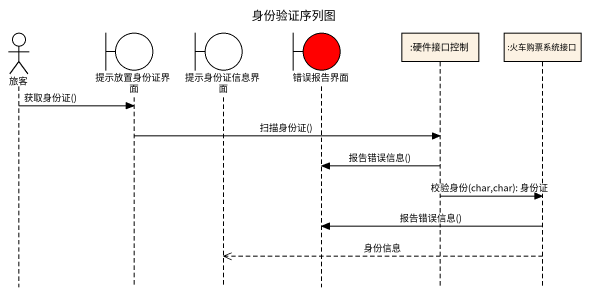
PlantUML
@startuml
title 身份验证序列图
hide footbox
actor 旅客
boundary 提示放置身份证界面
boundary 提示身份证信息界面
boundary 错误报告界面 #FF0000
participant ":硬件接口控制" as 硬件接口控制
participant ":火车购票系统接口" as 火车购票系统接口

旅客 -> 提示放置身份证界面 : 获取身份证()
提示放置身份证界面 -> 硬件接口控制 : 扫描身份证()
硬件接口控制 -> 错误报告界面 : 报告错误信息()
硬件接口控制 -> 火车购票系统接口 : 校验身份(char,char): 身份证
火车购票系统接口 -> 错误报告界面 : 报告错误信息()
火车购票系统接口 -->> 提示身份证信息界面 : 身份信息
@enduml
